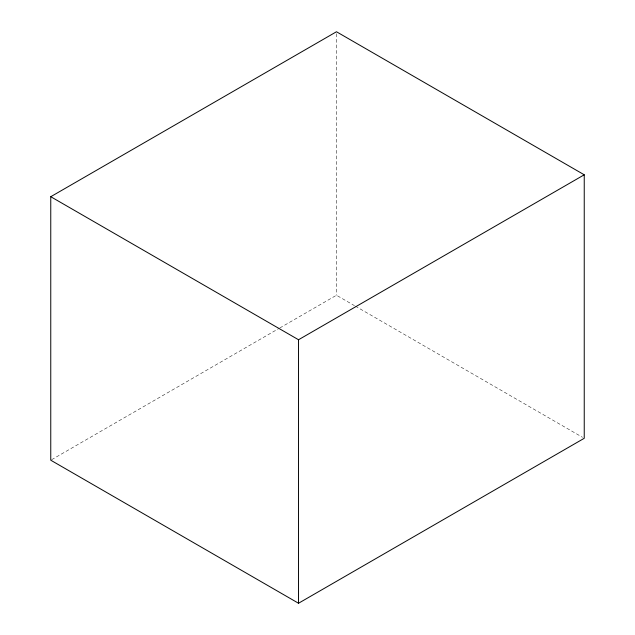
<?xml version="1.0" encoding="UTF-8"?>
<svg xmlns="http://www.w3.org/2000/svg" width="635" height="635" viewBox="0 0 635 635"><rect width="100%" height="100%" fill="white"/><g stroke="black" fill="none" stroke-linecap="round" stroke-linejoin="round"><path stroke-width="0.48" stroke-dasharray="3.17 2.38" d="M51.618 459.708L278.987 328.438M279.844 327.946L336.471 295.251L354.481 305.641M355.338 306.141L582.525 437.309M336.471 33.734L336.471 295.251"/><path stroke-width="0.95" d="M50.76 196.707L336.471 31.75L584.24 174.792L584.24 438.293L298.529 603.25L50.76 460.208L50.76 196.707L298.529 339.749L584.24 174.792M298.529 339.749L298.529 603.25"/></g></svg>
